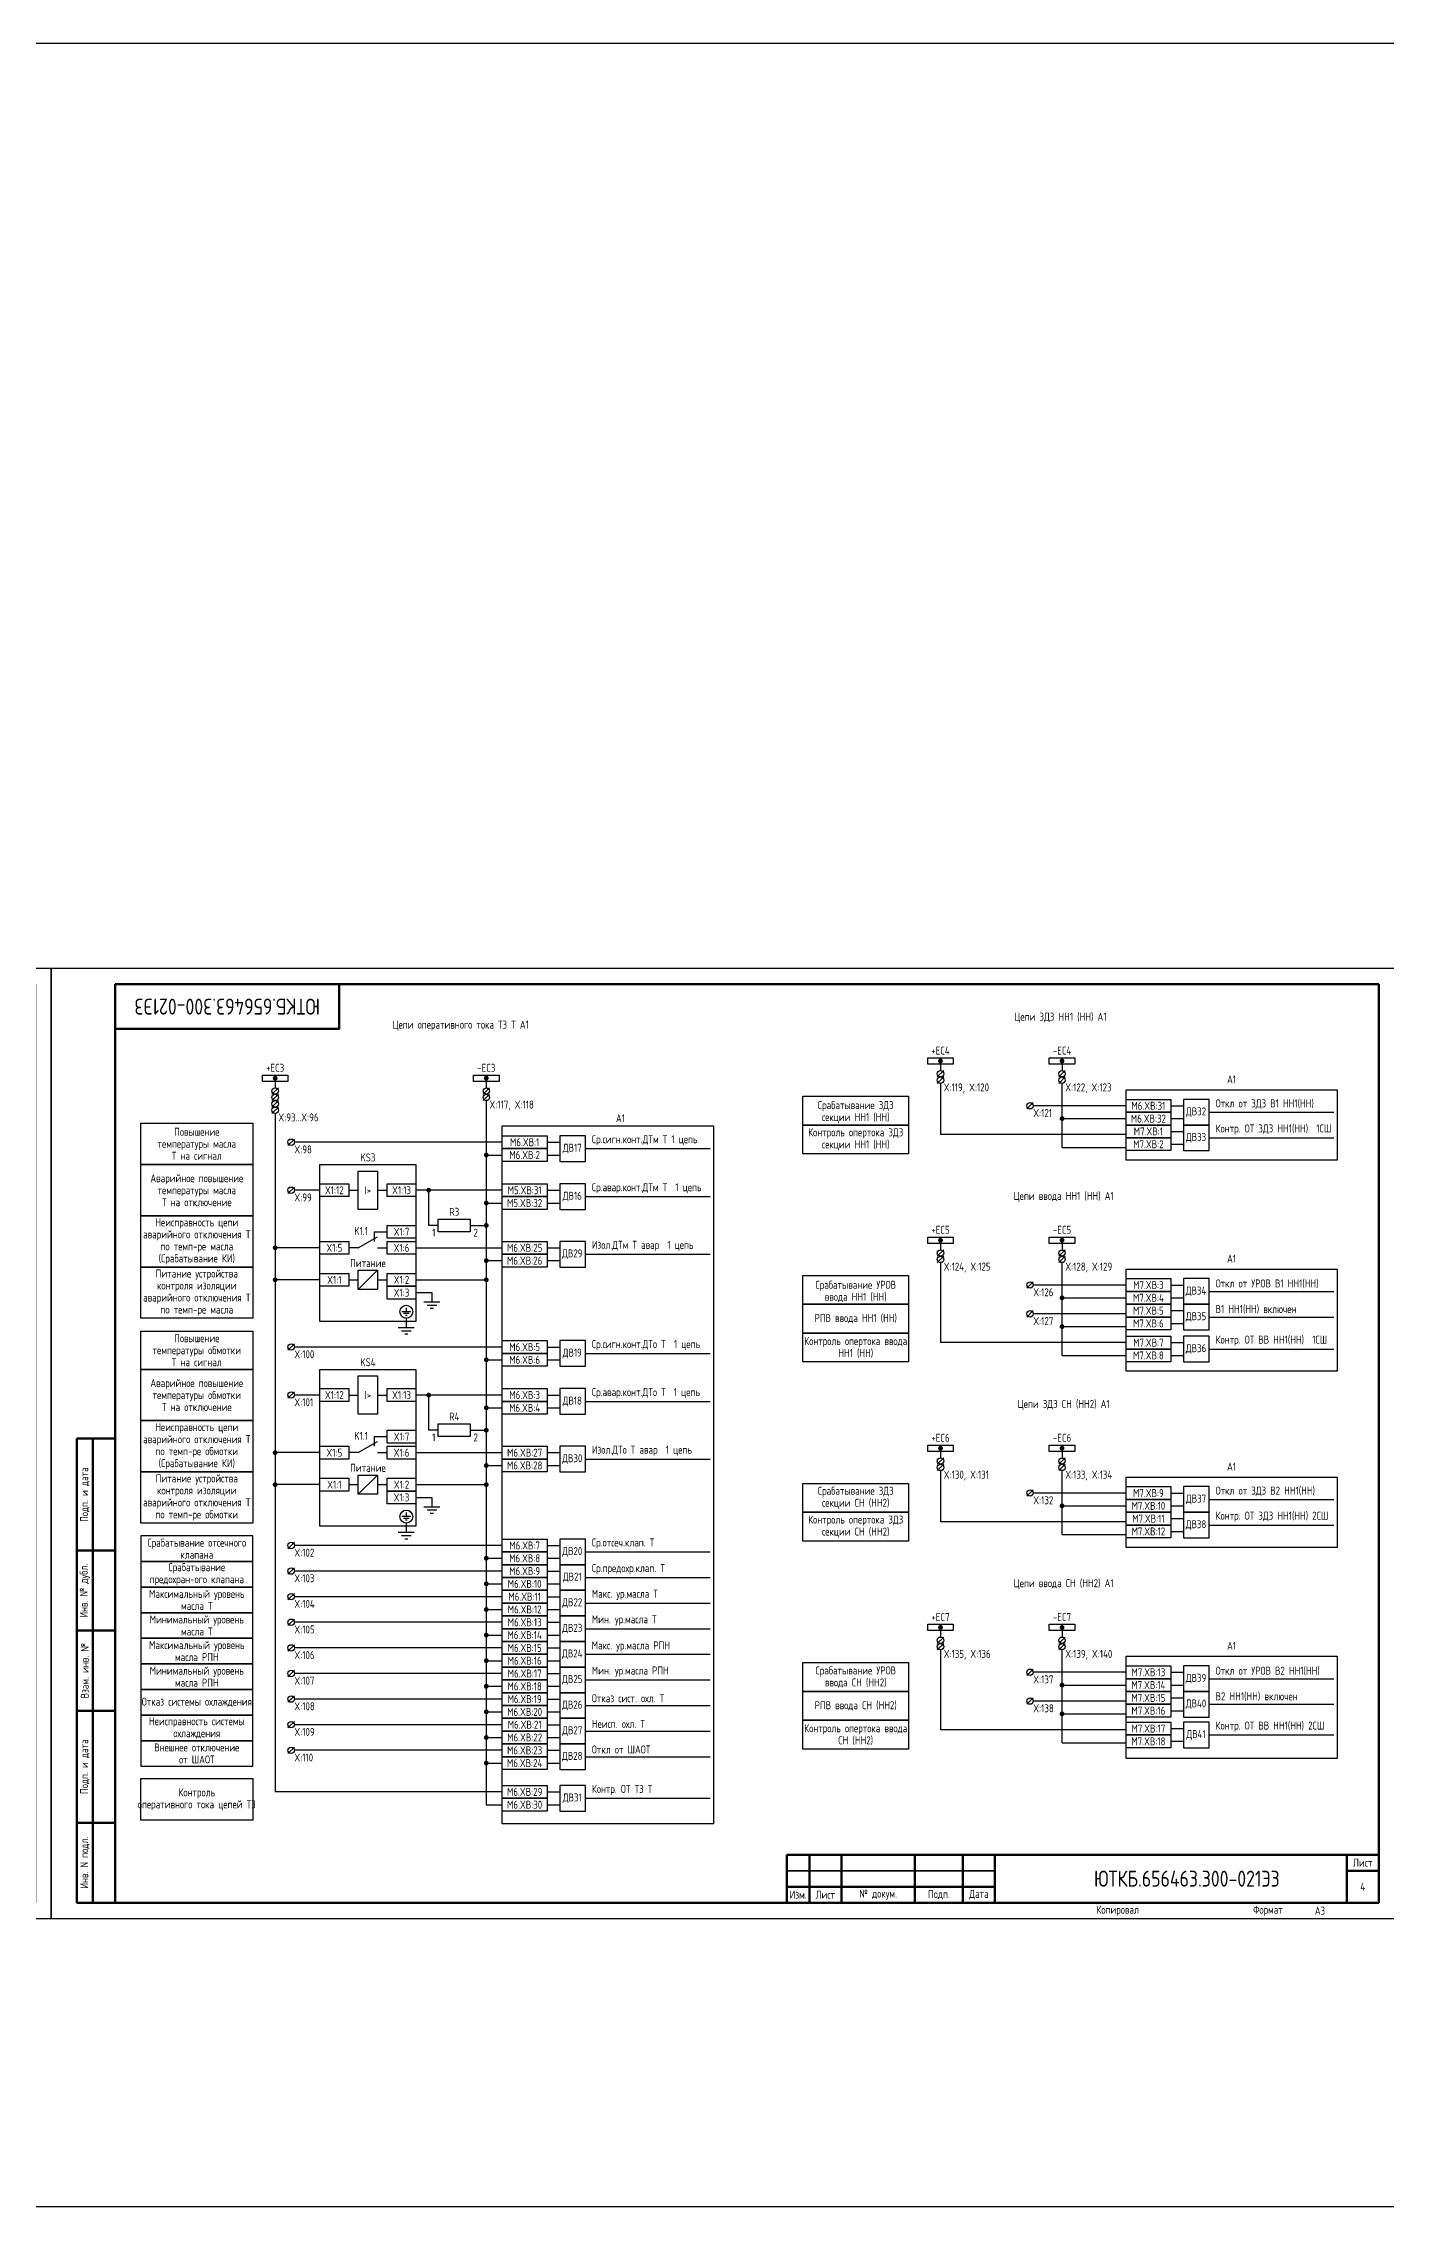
# Model space of a CAD drawing. Header units: millimetres. Extents: x -1117 to 4405, y -90 to 586.
# Drawn here: x 1258 to 1678, y -90 to 586 of the extents above; entities that cross this region are included whole.
import ezdxf

# ---------------------------------------------------------------- set-up
doc = ezdxf.new("R2010")
doc.units = ezdxf.units.MM
doc.styles.add('Gost_type_A', font='GOST_0.TTF')

# ---------------------------------------------------------------- blocks, each defined once
blk = doc.blocks.new('Формат_А3')
blk.add_lwpolyline([(-420, 297), (0, 297), (0, 0), (-420, 0)], close=True)
at = {"lineweight": 50}
blk.add_lwpolyline([(-400, 292), (-5, 292), (-5, 5), (-400, 5)], close=True, dxfattribs=at)
blk = doc.blocks.new('Штамп угловой верхний')
at = {"lineweight": 50}
blk.add_lwpolyline([(0, 0), (70, 0), (70, -14), (0, -14)], close=True, dxfattribs=at)
blk = doc.blocks.new('Штамп левый нижний')
at = {"lineweight": 50}
for points in [[(-12, 145), (-7, 145), (-7, 110), (-12, 110)], [(-7, 145), (0, 145), (0, 110), (-7, 110)], [(-12, 110), (-7, 110), (-7, 85), (-12, 85)], [(-7, 110), (0, 110), (0, 85), (-7, 85)], [(-12, 85), (-7, 85), (-7, 60), (-12, 60)], [(-7, 85), (0, 85), (0, 60), (-7, 60)], [(-12, 60), (-7, 60), (-7, 25), (-12, 25)], [(-7, 60), (0, 60), (0, 25), (-7, 25)], [(-12, 25), (-7, 25), (-7, 0), (-12, 0)], [(-7, 25), (0, 25), (0, 0), (-7, 0)]]:
    blk.add_lwpolyline(points, close=True, dxfattribs=at)
at = {"char_height": 2.5, "attachment_point": 5, "rotation": 90, "style": 'Gost_type_A'}
for s, insert, width in [('Подп. и дата', (-9.5, 127.5), 35), ('Инв. № дубл.', (-9.5, 97.5), 25), ('Взам. инв. №', (-9.5, 72.5), 25), ('Подп. и дата', (-9.5, 42.5), 35), ('Инв. N подл.', (-9.5, 12.5), 25)]:
    blk.add_mtext(s, dxfattribs=dict(at, insert=insert, width=width))
blk = doc.blocks.new('Штамп малый нижний')
at = {"lineweight": 50}
for points in [[(-185, 15), (-178, 15), (-178, 5), (-185, 5)], [(-178, 15), (-168, 15), (-168, 5), (-178, 5)], [(-168, 15), (-145, 15), (-145, 5), (-168, 5)], [(-145, 15), (-130, 15), (-130, 5), (-145, 5)], [(-130, 15), (-120, 15), (-120, 5), (-130, 5)], [(-120, 15), (-10, 15), (-10, 0), (-120, 0)], [(-10, 15), (0, 15), (0, 10), (-10, 10)], [(-10, 10), (0, 10), (0, 0), (-10, 0)], [(-185, 5), (-178, 5), (-178, 0), (-185, 0)], [(-178, 5), (-168, 5), (-168, 0), (-178, 0)], [(-168, 5), (-145, 5), (-145, 0), (-168, 0)], [(-145, 5), (-130, 5), (-130, 0), (-145, 0)], [(-130, 5), (-120, 5), (-120, 0), (-130, 0)]]:
    blk.add_lwpolyline(points, close=True, dxfattribs=at)
for points in [[(-185, 15), (-178, 15), (-178, 10), (-185, 10)], [(-178, 15), (-168, 15), (-168, 10), (-178, 10)], [(-168, 15), (-145, 15), (-145, 10), (-168, 10)], [(-145, 15), (-130, 15), (-130, 10), (-145, 10)], [(-130, 15), (-120, 15), (-120, 10), (-130, 10)], [(-185, 10), (-178, 10), (-178, 5), (-185, 5)], [(-178, 10), (-168, 10), (-168, 5), (-178, 5)], [(-168, 10), (-145, 10), (-145, 5), (-168, 5)], [(-145, 10), (-130, 10), (-130, 5), (-145, 5)], [(-130, 10), (-120, 10), (-120, 5), (-130, 5)]]:
    blk.add_lwpolyline(points, close=True)
at = {"char_height": 2.5, "style": 'Gost_type_A'}
for s, insert, width, attachment_point in [('Лист', (-5, 12.5), 10, 5), ('Изм.', (-181.5, 2.5), 7, 5), ('Лист', (-173, 2.5), 10, 5), ('№ докум.', (-156.5, 2.5), 23, 5), ('Подп.', (-137.5, 2.5), 15, 5), ('Дата', (-125, 2.5), 10, 5), ('Копировал', (-75, -2.53), 13.1202, 6), ('Формат', (-30, -2.53), 13.1202, 6)]:
    blk.add_mtext(s, dxfattribs=dict(at, insert=insert, width=width, attachment_point=attachment_point))
blk = doc.blocks.new('POINT')
at = {"const_width": 0.75}
blk.add_lwpolyline([(-0.375, 0, 1), (0.375, 0, 1)], format="xyb", close=True, dxfattribs=at)
blk = doc.blocks.new('Шинка')
blk.add_lwpolyline([(-4, 1), (4, 1), (4, -1), (-4, -1)], close=True)
blk.add_blockref('POINT', (0, 0))

msp = doc.modelspace()

# ---------------------------------------------------------------- linework, layer by layer
for p, q in [((1538.99, 265), (1536.99, 263)), ((1537.99, 268), (1537.99, 265)), ((1576.99, 265), (1574.99, 263)), ((1575.99, 268), (1575.99, 265)), ((1331, 259.62), (1329, 257.62)), ((1331, 257.62), (1329, 255.62)), ((1330, 262.62), (1330, 259.62)), ((1397, 259.62), (1395, 257.62)), ((1397, 257.62), (1395, 255.62)), ((1396, 262.62), (1396, 259.62)), ((1538.99, 263), (1536.99, 261)), ((1537.99, 261), (1537.99, 245)), ((1576.99, 263), (1574.99, 261)), ((1575.99, 241), (1575.99, 261)), ((1331, 255.62), (1329, 253.62)), ((1331, 253.62), (1329, 251.62)), ((1330, 251.62), (1330, 39.62)), ((1396, 255.62), (1396, 35.62)), ((1566.99, 255), (1564.99, 253)), ((1595.99, 254), (1566.99, 254)), ((1609.99, 254), (1613.99, 254)), ((1621.99, 252), (1660.99, 252)), ((1336, 243.62), (1334, 241.62)), ((1595.99, 245), (1537.99, 245)), ((1575.99, 250), (1595.99, 250)), ((1609.99, 250), (1613.99, 250)), ((1609.99, 246), (1613.99, 246)), ((1621.99, 244), (1660.99, 244)), ((1401, 242.62), (1336, 242.62)), ((1396, 238.62), (1401, 238.62)), ((1415, 242.62), (1419, 242.62)), ((1415, 238.62), (1419, 238.62)), ((1427, 240.62), (1466, 240.62)), ((1575.99, 241), (1595.99, 241)), ((1609.99, 242), (1613.99, 242)), ((1336, 228.62), (1334, 226.62)), ((1344, 227.62), (1336, 227.62)), ((1353, 227.62), (1356, 227.62)), ((1362, 227.62), (1365, 227.62)), ((1401, 227.62), (1374, 227.62)), ((1378, 216.62), (1378, 227.62)), ((1396, 223.62), (1401, 223.62)), ((1415, 227.62), (1419, 227.62)), ((1415, 223.62), (1419, 223.62)), ((1427, 225.62), (1466, 225.62)), ((1381, 216.62), (1378, 216.62)), ((1391, 216.62), (1396, 216.62)), ((1344, 209.62), (1330, 209.62)), ((1356, 209.62), (1353, 209.62)), ((1356, 209.62), (1362, 213.08)), ((1361, 214.62), (1365, 214.62)), ((1361, 214.62), (1361, 211.62)), ((1362, 209.62), (1365, 209.62)), ((1374, 209.62), (1401, 209.62)), ((1415, 209.62), (1419, 209.62)), ((1537.99, 212), (1537.99, 209)), ((1575.99, 212), (1575.99, 209)), ((1396, 205.62), (1401, 205.62)), ((1415, 205.62), (1419, 205.62)), ((1427, 207.62), (1466, 207.62)), ((1538.99, 209), (1536.99, 207)), ((1538.99, 207), (1536.99, 205)), ((1537.99, 205), (1537.99, 180)), ((1576.99, 209), (1574.99, 207)), ((1576.99, 207), (1574.99, 205)), ((1575.99, 176), (1575.99, 205)), ((1344, 199.62), (1330, 199.62)), ((1353, 199.62), (1356, 199.62)), ((1356, 196.62), (1362, 202.62)), ((1362, 199.62), (1365, 199.62)), ((1374, 199.62), (1396, 199.62)), ((1566.99, 199), (1564.99, 197)), ((1595.99, 198), (1566.99, 198)), ((1609.99, 198), (1613.99, 198)), ((1374, 195.62), (1379, 195.62)), ((1566.99, 190), (1564.99, 188)), ((1575.99, 194), (1595.99, 194)), ((1609.99, 194), (1613.99, 194)), ((1609.99, 190), (1613.99, 190)), ((1621.99, 196), (1660.99, 196)), ((1595.99, 189), (1566.99, 189)), ((1575.99, 185), (1595.99, 185)), ((1609.99, 186), (1613.99, 186)), ((1621.99, 188), (1660.99, 188)), ((1336, 179.62), (1334, 177.62)), ((1401, 178.62), (1336, 178.62)), ((1415, 178.62), (1419, 178.62)), ((1427, 176.62), (1466, 176.62)), ((1595.99, 180), (1537.99, 180)), ((1575.99, 176), (1595.99, 176)), ((1609.99, 180), (1613.99, 180)), ((1609.99, 176), (1613.99, 176)), ((1621.99, 178), (1660.99, 178)), ((1396, 174.62), (1401, 174.62)), ((1415, 174.62), (1419, 174.62)), ((1336, 164.62), (1334, 162.62)), ((1344, 163.62), (1336, 163.62)), ((1353, 163.62), (1356, 163.62)), ((1362, 163.62), (1365, 163.62)), ((1401, 163.62), (1374, 163.62)), ((1378, 152.62), (1378, 163.62)), ((1415, 163.62), (1419, 163.62)), ((1396, 159.62), (1401, 159.62)), ((1415, 159.62), (1419, 159.62)), ((1427, 161.62), (1466, 161.62)), ((1356, 145.62), (1362, 149.08)), ((1361, 150.62), (1365, 150.62)), ((1361, 150.62), (1361, 147.62)), ((1381, 152.62), (1378, 152.62)), ((1391, 152.62), (1396, 152.62)), ((1344, 145.62), (1330, 145.62)), ((1356, 145.62), (1353, 145.62)), ((1362, 145.62), (1365, 145.62)), ((1374, 145.62), (1401, 145.62)), ((1415, 145.62), (1419, 145.62)), ((1427, 143.62), (1466, 143.62)), ((1538.99, 144), (1536.99, 142)), ((1538.99, 142), (1536.99, 140)), ((1537.99, 147), (1537.99, 144)), ((1576.99, 144), (1574.99, 142)), ((1576.99, 142), (1574.99, 140)), ((1575.99, 147), (1575.99, 144)), ((1344, 135.62), (1330, 135.62)), ((1353, 135.62), (1356, 135.62)), ((1356, 132.62), (1362, 138.62)), ((1362, 135.62), (1365, 135.62)), ((1374, 135.62), (1396, 135.62)), ((1396, 141.62), (1401, 141.62)), ((1415, 141.62), (1419, 141.62)), ((1537.99, 140), (1537.99, 124)), ((1575.99, 120), (1575.99, 140)), ((1374, 131.62), (1379, 131.62)), ((1566.99, 134), (1564.99, 132)), ((1595.99, 133), (1566.99, 133)), ((1575.99, 129), (1595.99, 129)), ((1609.99, 133), (1613.99, 133)), ((1609.99, 129), (1613.99, 129)), ((1621.99, 131), (1660.99, 131)), ((1595.99, 124), (1537.99, 124)), ((1609.99, 125), (1613.99, 125)), ((1621.99, 123), (1660.99, 123)), ((1336, 117.62), (1334, 115.62)), ((1401, 116.62), (1336, 116.62)), ((1415, 116.62), (1419, 116.62)), ((1575.99, 120), (1595.99, 120)), ((1609.99, 121), (1613.99, 121)), ((1336, 109.62), (1334, 107.62)), ((1401, 108.62), (1336, 108.62)), ((1396, 112.62), (1401, 112.62)), ((1415, 112.62), (1419, 112.62)), ((1415, 108.62), (1419, 108.62)), ((1427, 114.62), (1466, 114.62)), ((1336, 101.62), (1334, 99.62)), ((1396, 104.62), (1401, 104.62)), ((1415, 104.62), (1419, 104.62)), ((1427, 106.62), (1466, 106.62)), ((1401, 100.62), (1336, 100.62)), ((1396, 96.62), (1401, 96.62)), ((1415, 100.62), (1419, 100.62)), ((1415, 96.62), (1419, 96.62)), ((1427, 98.62), (1466, 98.62)), ((1336, 93.62), (1334, 91.62)), ((1401, 92.62), (1336, 92.62)), ((1396, 88.62), (1401, 88.62)), ((1415, 92.62), (1419, 92.62)), ((1415, 88.62), (1419, 88.62)), ((1427, 90.62), (1466, 90.62)), ((1538.99, 88), (1536.99, 86)), ((1537.99, 91), (1537.99, 88)), ((1576.99, 88), (1574.99, 86)), ((1575.99, 91), (1575.99, 88)), ((1336, 85.62), (1334, 83.62)), ((1401, 84.62), (1336, 84.62)), ((1415, 84.62), (1419, 84.62)), ((1427, 82.62), (1466, 82.62)), ((1538.99, 86), (1536.99, 84)), ((1537.99, 84), (1537.99, 59)), ((1576.99, 86), (1574.99, 84)), ((1575.99, 55), (1575.99, 84)), ((1336, 77.62), (1334, 75.62)), ((1401, 76.62), (1336, 76.62)), ((1396, 80.62), (1401, 80.62)), ((1415, 80.62), (1419, 80.62)), ((1415, 76.62), (1419, 76.62)), ((1427, 74.62), (1466, 74.62)), ((1566.99, 78), (1564.99, 76)), ((1595.99, 77), (1566.99, 77)), ((1609.99, 77), (1613.99, 77)), ((1621.99, 75), (1660.99, 75)), ((1336, 69.62), (1334, 67.62)), ((1401, 68.62), (1336, 68.62)), ((1396, 72.62), (1401, 72.62)), ((1415, 72.62), (1419, 72.62)), ((1415, 68.62), (1419, 68.62)), ((1566.99, 69), (1564.99, 67)), ((1595.99, 68), (1566.99, 68)), ((1575.99, 73), (1595.99, 73)), ((1609.99, 73), (1613.99, 73)), ((1609.99, 69), (1613.99, 69)), ((1336, 61.62), (1334, 59.62)), ((1396, 64.62), (1401, 64.62)), ((1415, 64.62), (1419, 64.62)), ((1427, 66.62), (1466, 66.62)), ((1575.99, 64), (1595.99, 64)), ((1609.99, 65), (1613.99, 65)), ((1621.99, 67), (1660.99, 67)), ((1401, 60.62), (1336, 60.62)), ((1396, 56.62), (1401, 56.62)), ((1415, 60.62), (1419, 60.62)), ((1415, 56.62), (1419, 56.62)), ((1427, 58.62), (1466, 58.62)), ((1595.99, 59), (1537.99, 59)), ((1575.99, 55), (1595.99, 55)), ((1609.99, 59.42), (1613.99, 59.42)), ((1609.99, 55.42), (1613.99, 55.42)), ((1621.99, 57.42), (1660.99, 57.42)), ((1336, 53.62), (1334, 51.62)), ((1401, 52.62), (1336, 52.62)), ((1396, 48.62), (1401, 48.62)), ((1415, 52.62), (1419, 52.62)), ((1415, 48.62), (1419, 48.62)), ((1427, 50.62), (1466, 50.62)), ((1401, 39.62), (1330, 39.62)), ((1396, 35.62), (1401, 35.62)), ((1415, 39.62), (1419, 39.62)), ((1415, 35.62), (1419, 35.62)), ((1427, 37.62), (1466, 37.62))]:
    msp.add_line(p, q)
at = {"ltscale": 4.32}
for p, q in [((1372.42, 189.64), (1369.57, 189.64)), ((1371, 190.92), (1371, 189.64)), ((1381.5, 192.62), (1376.5, 192.62)), ((1380.5, 191.62), (1377.5, 191.62)), ((1379.5, 190.62), (1378.5, 190.62)), ((1379, 195.62), (1379, 192.62)), ((1373.5, 184.62), (1368.5, 184.62)), ((1372.5, 183.62), (1369.5, 183.62)), ((1371.85, 189.07), (1370.14, 189.07)), ((1371.5, 182.62), (1370.5, 182.62)), ((1371.28, 188.5), (1370.71, 188.5)), ((1371, 187.62), (1371, 184.62)), ((1381.5, 128.62), (1376.5, 128.62)), ((1379, 131.62), (1379, 128.62)), ((1372.42, 125.64), (1369.57, 125.64)), ((1371.85, 125.07), (1370.14, 125.07)), ((1371.28, 124.5), (1370.71, 124.5)), ((1371, 126.92), (1371, 125.64)), ((1371, 123.62), (1371, 120.62)), ((1380.5, 127.62), (1377.5, 127.62)), ((1379.5, 126.62), (1378.5, 126.62)), ((1373.5, 120.62), (1368.5, 120.62)), ((1372.5, 119.62), (1369.5, 119.62)), ((1371.5, 118.62), (1370.5, 118.62))]:
    msp.add_line(p, q, dxfattribs=at)
for points in [[(-1117.42, 586), (4404.54, 586), (4404.54, -90), (-1117.42, -90)], [(1527.99, 248), (1494.99, 248), (1494.99, 257), (1527.99, 257)], [(1595.99, 259), (1661.99, 259), (1661.99, 237), (1595.99, 237)], [(1595.99, 256), (1609.99, 256), (1609.99, 252), (1595.99, 252)], [(1595.99, 252), (1609.99, 252), (1609.99, 248), (1595.99, 248)], [(1323, 235.62), (1288, 235.62), (1288, 248.62), (1323, 248.62)], [(1401, 247.72), (1467, 247.72), (1467, 29.62), (1401, 29.62)], [(1401, 244.62), (1415, 244.62), (1415, 240.62), (1401, 240.62)], [(1527.99, 239), (1494.99, 239), (1494.99, 248), (1527.99, 248)], [(1595.99, 248), (1609.99, 248), (1609.99, 244), (1595.99, 244)], [(1595.99, 244), (1609.99, 244), (1609.99, 240), (1595.99, 240)], [(1401, 240.62), (1415, 240.62), (1415, 236.62), (1401, 236.62)], [(1323, 219.62), (1288, 219.62), (1288, 235.62), (1323, 235.62)], [(1344, 235.62), (1374, 235.62), (1374, 186.62), (1344, 186.62)], [(1356, 233.62), (1362, 233.62), (1362, 221.62), (1356, 221.62)], [(1344, 229.62), (1353, 229.62), (1353, 225.62), (1344, 225.62)], [(1365, 229.62), (1374, 229.62), (1374, 225.62), (1365, 225.62)], [(1401, 229.62), (1415, 229.62), (1415, 225.62), (1401, 225.62)], [(1401, 225.62), (1415, 225.62), (1415, 221.62), (1401, 221.62)], [(1323, 203.62), (1288, 203.62), (1288, 219.62), (1323, 219.62)], [(1365, 216.62), (1374, 216.62), (1374, 212.62), (1365, 212.62)], [(1381, 218.62), (1391, 218.62), (1391, 214.62), (1381, 214.62)], [(1344, 211.62), (1353, 211.62), (1353, 207.62), (1344, 207.62)], [(1365, 211.62), (1374, 211.62), (1374, 207.62), (1365, 207.62)], [(1401, 211.62), (1415, 211.62), (1415, 207.62), (1401, 207.62)], [(1323, 187.62), (1288, 187.62), (1288, 203.62), (1323, 203.62)], [(1401, 207.62), (1415, 207.62), (1415, 203.62), (1401, 203.62)], [(1595.99, 203), (1661.99, 203), (1661.99, 171.05), (1595.99, 171.05)], [(1344, 201.62), (1353, 201.62), (1353, 197.62), (1344, 197.62)], [(1356, 202.62), (1362, 202.62), (1362, 196.62), (1356, 196.62)], [(1365, 201.62), (1374, 201.62), (1374, 197.62), (1365, 197.62)], [(1365, 197.62), (1374, 197.62), (1374, 193.62), (1365, 193.62)], [(1527.99, 192), (1494.99, 192), (1494.99, 201), (1527.99, 201)], [(1595.99, 200), (1609.99, 200), (1609.99, 196), (1595.99, 196)], [(1527.99, 183), (1494.99, 183), (1494.99, 192), (1527.99, 192)], [(1595.99, 196), (1609.99, 196), (1609.99, 192), (1595.99, 192)], [(1595.99, 192), (1609.99, 192), (1609.99, 188), (1595.99, 188)], [(1323, 171.62), (1288, 171.62), (1288, 183.62), (1323, 183.62)], [(1527.99, 174), (1494.99, 174), (1494.99, 183), (1527.99, 183)], [(1595.99, 188), (1609.99, 188), (1609.99, 184), (1595.99, 184)], [(1401, 180.62), (1415, 180.62), (1415, 176.62), (1401, 176.62)], [(1401, 176.62), (1415, 176.62), (1415, 172.62), (1401, 172.62)], [(1595.99, 182), (1609.99, 182), (1609.99, 178), (1595.99, 178)], [(1595.99, 178), (1609.99, 178), (1609.99, 174), (1595.99, 174)], [(1323, 155.62), (1288, 155.62), (1288, 171.62), (1323, 171.62)], [(1344, 171.62), (1374, 171.62), (1374, 122.62), (1344, 122.62)], [(1356, 169.62), (1362, 169.62), (1362, 157.62), (1356, 157.62)], [(1344, 165.62), (1353, 165.62), (1353, 161.62), (1344, 161.62)], [(1365, 165.62), (1374, 165.62), (1374, 161.62), (1365, 161.62)], [(1401, 165.62), (1415, 165.62), (1415, 161.62), (1401, 161.62)], [(1323, 139.62), (1288, 139.62), (1288, 155.62), (1323, 155.62)], [(1401, 161.62), (1415, 161.62), (1415, 157.62), (1401, 157.62)], [(1365, 152.62), (1374, 152.62), (1374, 148.62), (1365, 148.62)], [(1381, 154.62), (1391, 154.62), (1391, 150.62), (1381, 150.62)], [(1344, 147.62), (1353, 147.62), (1353, 143.62), (1344, 143.62)], [(1365, 147.62), (1374, 147.62), (1374, 143.62), (1365, 143.62)], [(1401, 147.62), (1415, 147.62), (1415, 143.62), (1401, 143.62)], [(1401, 143.62), (1415, 143.62), (1415, 139.62), (1401, 139.62)], [(1323, 123.62), (1288, 123.62), (1288, 139.62), (1323, 139.62)], [(1344, 137.62), (1353, 137.62), (1353, 133.62), (1344, 133.62)], [(1356, 138.62), (1362, 138.62), (1362, 132.62), (1356, 132.62)], [(1365, 137.62), (1374, 137.62), (1374, 133.62), (1365, 133.62)], [(1527.99, 127), (1494.99, 127), (1494.99, 136), (1527.99, 136)], [(1595.99, 138), (1661.99, 138), (1661.99, 116), (1595.99, 116)], [(1365, 133.62), (1374, 133.62), (1374, 129.62), (1365, 129.62)], [(1595.99, 135), (1609.99, 135), (1609.99, 131), (1595.99, 131)], [(1595.99, 131), (1609.99, 131), (1609.99, 127), (1595.99, 127)], [(1527.99, 118), (1494.99, 118), (1494.99, 127), (1527.99, 127)], [(1595.99, 127), (1609.99, 127), (1609.99, 123), (1595.99, 123)], [(1595.99, 123), (1609.99, 123), (1609.99, 119), (1595.99, 119)], [(1401, 118.62), (1415, 118.62), (1415, 114.62), (1401, 114.62)], [(1401, 114.62), (1415, 114.62), (1415, 110.62), (1401, 110.62)], [(1401, 110.62), (1415, 110.62), (1415, 106.62), (1401, 106.62)], [(1401, 106.62), (1415, 106.62), (1415, 102.62), (1401, 102.62)], [(1401, 102.62), (1415, 102.62), (1415, 98.62), (1401, 98.62)], [(1401, 98.62), (1415, 98.62), (1415, 94.62), (1401, 94.62)], [(1401, 94.62), (1415, 94.62), (1415, 90.62), (1401, 90.62)], [(1401, 90.62), (1415, 90.62), (1415, 86.62), (1401, 86.62)], [(1401, 86.62), (1415, 86.62), (1415, 82.62), (1401, 82.62)], [(1401, 82.62), (1415, 82.62), (1415, 78.62), (1401, 78.62)], [(1595.99, 82), (1661.99, 82), (1661.99, 50.05), (1595.99, 50.05)], [(1401, 78.62), (1415, 78.62), (1415, 74.62), (1401, 74.62)], [(1401, 74.62), (1415, 74.62), (1415, 70.62), (1401, 70.62)], [(1527.99, 71), (1494.99, 71), (1494.99, 80), (1527.99, 80)], [(1595.99, 79), (1609.99, 79), (1609.99, 75), (1595.99, 75)], [(1595.99, 75), (1609.99, 75), (1609.99, 71), (1595.99, 71)], [(1401, 70.62), (1415, 70.62), (1415, 66.62), (1401, 66.62)], [(1527.99, 62), (1494.99, 62), (1494.99, 71), (1527.99, 71)], [(1595.99, 71), (1609.99, 71), (1609.99, 67), (1595.99, 67)], [(1401, 66.62), (1415, 66.62), (1415, 62.62), (1401, 62.62)], [(1401, 62.62), (1415, 62.62), (1415, 58.62), (1401, 58.62)], [(1527.99, 53), (1494.99, 53), (1494.99, 62), (1527.99, 62)], [(1595.99, 67), (1609.99, 67), (1609.99, 63), (1595.99, 63)], [(1595.99, 61.42), (1609.99, 61.42), (1609.99, 57.42), (1595.99, 57.42)], [(1401, 58.62), (1415, 58.62), (1415, 54.62), (1401, 54.62)], [(1401, 54.62), (1415, 54.62), (1415, 50.62), (1401, 50.62)], [(1595.99, 57.42), (1609.99, 57.42), (1609.99, 53.42), (1595.99, 53.42)], [(1401, 50.62), (1415, 50.62), (1415, 46.62), (1401, 46.62)], [(1323, 30.77), (1288, 30.77), (1288, 43.77), (1323, 43.77)], [(1401, 41.62), (1415, 41.62), (1415, 37.62), (1401, 37.62)], [(1401, 37.62), (1415, 37.62), (1415, 33.62), (1401, 33.62)]]:
    msp.add_lwpolyline(points, close=True)
at = {"ltscale": 4}
for points in [[(1613.99, 248), (1621.99, 248), (1621.99, 256), (1613.99, 256)], [(1419, 236.62), (1427, 236.62), (1427, 244.62), (1419, 244.62)], [(1613.99, 240), (1621.99, 240), (1621.99, 248), (1613.99, 248)], [(1419, 221.62), (1427, 221.62), (1427, 229.62), (1419, 229.62)], [(1419, 203.62), (1427, 203.62), (1427, 211.62), (1419, 211.62)], [(1613.99, 192), (1621.99, 192), (1621.99, 200), (1613.99, 200)], [(1613.99, 184), (1621.99, 184), (1621.99, 192), (1613.99, 192)], [(1419, 172.62), (1427, 172.62), (1427, 180.62), (1419, 180.62)], [(1613.99, 174), (1621.99, 174), (1621.99, 182), (1613.99, 182)], [(1419, 157.62), (1427, 157.62), (1427, 165.62), (1419, 165.62)], [(1419, 139.62), (1427, 139.62), (1427, 147.62), (1419, 147.62)], [(1613.99, 127), (1621.99, 127), (1621.99, 135), (1613.99, 135)], [(1613.99, 119), (1621.99, 119), (1621.99, 127), (1613.99, 127)], [(1419, 110.62), (1427, 110.62), (1427, 118.62), (1419, 118.62)], [(1419, 102.62), (1427, 102.62), (1427, 110.62), (1419, 110.62)], [(1419, 94.62), (1427, 94.62), (1427, 102.62), (1419, 102.62)], [(1419, 86.62), (1427, 86.62), (1427, 94.62), (1419, 94.62)], [(1419, 78.62), (1427, 78.62), (1427, 86.62), (1419, 86.62)], [(1419, 70.62), (1427, 70.62), (1427, 78.62), (1419, 78.62)], [(1613.99, 71), (1621.99, 71), (1621.99, 79), (1613.99, 79)], [(1419, 62.62), (1427, 62.62), (1427, 70.62), (1419, 70.62)], [(1613.99, 63), (1621.99, 63), (1621.99, 71), (1613.99, 71)], [(1419, 54.62), (1427, 54.62), (1427, 62.62), (1419, 62.62)], [(1613.99, 53.42), (1621.99, 53.42), (1621.99, 61.42), (1613.99, 61.42)], [(1419, 46.62), (1427, 46.62), (1427, 54.62), (1419, 54.62)], [(1419, 33.62), (1427, 33.62), (1427, 41.62), (1419, 41.62)]]:
    msp.add_lwpolyline(points, close=True, dxfattribs=at)
at = {"linetype": 'Continuous', "ltscale": 4}
for points in [[(1288, 111.62), (1323, 111.62), (1323, 119.62), (1288, 119.62)], [(1288, 103.62), (1323, 103.62), (1323, 111.62), (1288, 111.62)], [(1288, 95.62), (1323, 95.62), (1323, 103.62), (1288, 103.62)], [(1288, 87.62), (1323, 87.62), (1323, 95.62), (1288, 95.62)], [(1288, 79.62), (1323, 79.62), (1323, 87.62), (1288, 87.62)], [(1288, 71.62), (1323, 71.62), (1323, 79.62), (1288, 79.62)], [(1288, 63.62), (1323, 63.62), (1323, 71.62), (1288, 71.62)], [(1288, 55.62), (1323, 55.62), (1323, 63.62), (1288, 63.62)], [(1288, 47.62), (1323, 47.62), (1323, 55.62), (1288, 55.62)]]:
    msp.add_lwpolyline(points, close=True, dxfattribs=at)
for centre, radius in [((1537.99, 264), 1), ((1575.99, 264), 1), ((1330, 258.62), 1), ((1330, 256.62), 1), ((1396, 258.62), 1), ((1396, 256.62), 1), ((1537.99, 262), 1), ((1575.99, 262), 1), ((1330, 254.62), 1), ((1330, 252.62), 1), ((1565.99, 254), 1), ((1335, 242.62), 1), ((1335, 227.62), 1), ((1537.99, 208), 1), ((1537.99, 206), 1), ((1575.99, 208), 1), ((1575.99, 206), 1), ((1565.99, 198), 1), ((1371, 189.64), 2.02), ((1565.99, 189), 1), ((1335, 178.62), 1), ((1335, 163.62), 1), ((1537.99, 143), 1), ((1537.99, 141), 1), ((1575.99, 143), 1), ((1575.99, 141), 1), ((1565.99, 133), 1), ((1371, 125.64), 2.02), ((1335, 116.62), 1), ((1335, 108.62), 1), ((1335, 100.62), 1), ((1335, 92.62), 1), ((1537.99, 87), 1), ((1575.99, 87), 1), ((1335, 84.62), 1), ((1537.99, 85), 1), ((1575.99, 85), 1), ((1335, 76.62), 1), ((1565.99, 77), 1), ((1335, 68.62), 1), ((1565.99, 68), 1), ((1335, 60.62), 1), ((1335, 52.62), 1)]:
    msp.add_circle(centre, radius)

# ---------------------------------------------------------------- block references
at = {"color": 1}
for name, p in [('Формат_А3', (1260, 0)), ('Формат_А3', (1680, 0)), ('Штамп левый нижний', (1280, 5)), ('Штамп малый нижний', (1675, 5))]:
    msp.add_blockref(name, p, dxfattribs=at)
for name, p in [('Штамп угловой верхний', (1280, 292)), ('Шинка', (1537.99, 268)), ('Шинка', (1575.99, 268)), ('Шинка', (1330, 262.62)), ('Шинка', (1396, 262.62)), ('POINT', (1575.99, 250)), ('POINT', (1396, 238.62)), ('POINT', (1378, 227.62)), ('POINT', (1396, 223.62)), ('POINT', (1396, 216.62)), ('POINT', (1330, 209.62)), ('Шинка', (1537.99, 212)), ('Шинка', (1575.99, 212)), ('POINT', (1396, 205.62)), ('POINT', (1330, 199.62)), ('POINT', (1396, 199.62)), ('POINT', (1575.99, 194)), ('POINT', (1575.99, 185)), ('POINT', (1396, 174.62)), ('POINT', (1378, 163.62)), ('POINT', (1396, 159.62)), ('POINT', (1396, 152.62)), ('POINT', (1330, 145.62)), ('POINT', (1396, 141.62)), ('Шинка', (1537.99, 147)), ('Шинка', (1575.99, 147)), ('POINT', (1330, 135.62)), ('POINT', (1396, 135.62)), ('POINT', (1575.99, 129)), ('POINT', (1396, 112.62)), ('POINT', (1396, 104.62)), ('POINT', (1396, 96.62)), ('POINT', (1396, 88.62)), ('Шинка', (1537.99, 91)), ('Шинка', (1575.99, 91)), ('POINT', (1396, 80.62)), ('POINT', (1396, 72.62)), ('POINT', (1575.99, 73)), ('POINT', (1396, 64.62)), ('POINT', (1575.99, 64)), ('POINT', (1396, 56.62)), ('POINT', (1396, 48.62))]:
    msp.add_blockref(name, p)

# ---------------------------------------------------------------- texts
at = {"insert": (1315, 285), "char_height": 5, "width": 70, "attachment_point": 5, "rotation": 180, "style": 'Gost_type_A'}
msp.add_mtext('ЮТКБ.656463.300-021Э3', dxfattribs=at)
at = {"lineweight": 25, "insert": (1388, 279.02), "char_height": 2.5, "width": 145, "attachment_point": 5, "line_spacing_factor": 0.9, "style": 'Gost_type_A'}
msp.add_mtext('Цепи оперативного тока ТЗ Т А1', dxfattribs=at)
at = {"char_height": 2.5, "line_spacing_factor": 0.9, "style": 'Gost_type_A'}
for s, insert, width, attachment_point in [('Цепи ЗДЗ НН1 (НН) А1', (1575.49, 281.5), 145, 5), ('X:119, X:120', (1538.99, 261), 16, 1), ('X:122, X:123', (1576.99, 261), 16, 1), ('A1', (1628.99, 261), 66, 8), ('X:93...X:96', (1331, 251.62), 16, 1), ('X:117, X:118', (1397, 255.62), 16, 1), ('A1', (1437.94, 248.86), 73.8762, 8), ('Срабатывание ЗДЗ секции НН1 (НН)', (1511.49, 252), 33, 5), ('X:121', (1566.99, 253), 8, 1), ('Повышение\\Pтемпературы масла\\PТ на сигнал', (1305.5, 242.12), 35, 5), ('Контроль опертока ЗДЗ секции НН1 (НН)', (1511.49, 243.5), 33, 5), ('X:98', (1336, 241.62), 8, 1), ('KS3', (1359, 236.62), 30, 8), ('Аварийное повышение\\Pтемпературы масла\\PТ на отключение', (1305.5, 227.62), 35, 5), ('X:99', (1336, 226.62), 8, 1), ('Цепи ввода НН1 (НН) А1', (1576.49, 225.5), 145, 5), ('Неисправность цепи аварийного отключения Т по темп-ре масла (Срабатывание КИ)', (1305.5, 211.62), 35, 5), ('R3', (1386, 219.62), 10, 8), ('K1.1', (1359, 213.62), 12, 9), ('{\\T0.9;1}', (1380, 215.62), 5, 3), ('{\\T0.9;2}', (1392, 215.62), 5, 1), ('Питание устройства контроля изоляции\\Pаварийного отключения Т по темп-ре масла', (1305.5, 195.62), 35, 5), ('X:124, X:125', (1538.99, 205), 16, 1), ('X:128, X:129', (1576.99, 205), 16, 1), ('A1', (1628.99, 205), 66, 8), ('Срабатывание УРОВ ввода НН1 (НН)', (1511.49, 196), 33, 5), ('X:126', (1566.99, 197), 8, 1), ('Повышение\\Pтемпературы обмотки\\PТ на сигнал', (1305.5, 177.62), 35, 5), ('РПВ ввода НН1 (НН)', (1511.49, 187.5), 33, 5), ('X:127', (1566.99, 188), 8, 1), ('X:100', (1336, 177.62), 8, 1), ('Контроль опертока ввода НН1 (НН)', (1511.49, 178.5), 33, 5), ('KS4', (1359, 172.62), 30, 8), ('Аварийное повышение\\Pтемпературы обмотки\\PТ на отключение', (1305.5, 163.62), 35, 5), ('X:101', (1336, 162.62), 8, 1), ('Цепи ЗДЗ СН (НН2) А1', (1576.49, 160.5), 145, 5), ('R4', (1386, 155.62), 10, 8), ('Неисправность цепи аварийного отключения Т по темп-ре обмотки (Срабатывание КИ)', (1305.5, 147.62), 35, 5), ('K1.1', (1359, 149.62), 12, 9), ('{\\T0.9;1}', (1380, 151.62), 5, 3), ('{\\T0.9;2}', (1392, 151.62), 5, 1), ('A1', (1628.99, 140), 66, 8), ('Питание устройства контроля изоляции\\Pаварийного отключения Т по темп-ре обмотки ', (1305.5, 131.62), 35, 5), ('X:130, X:131', (1538.99, 140), 16, 1), ('X:133, X:134', (1576.99, 140), 16, 1), ('Срабатывание ЗДЗ секции СН (НН2)', (1511.49, 131.5), 33, 5), ('X:132', (1566.99, 132), 8, 1), ('Контроль опертока ЗДЗ секции СН (НН2)', (1511.49, 122.5), 33, 5), ('Срабатывание отсечного клапана', (1305.5, 115.62), 35, 5), ('X:102', (1336, 115.62), 8, 1), ('Срабатывание предохран-ого клапана', (1305.5, 107.62), 35, 5), ('Максимальный уровень масла Т', (1305.5, 99.62), 35, 5), ('X:103', (1336, 107.62), 8, 1), ('Цепи ввода СН (НН2) А1', (1576.49, 104.5), 145, 5), ('Минимальный уровень масла Т', (1305.5, 91.62), 35, 5), ('X:104', (1336, 99.62), 8, 1), ('X:105', (1336, 91.62), 8, 1), ('Максимальный уровень масла РПН', (1305.5, 83.62), 35, 5), ('X:106', (1336, 83.62), 8, 1), ('X:135, X:136', (1538.99, 84), 16, 1), ('X:139, X:140', (1576.99, 84), 16, 1), ('A1', (1628.99, 84), 66, 8), ('Минимальный уровень масла РПН', (1305.5, 75.62), 35, 5), ('X:107', (1336, 75.62), 8, 1), ('Срабатывание УРОВ ввода СН (НН2)', (1511.49, 75.5), 33, 5), ('X:137', (1566.99, 76), 8, 1), ('Отказ системы охлаждения', (1305.5, 67.62), 35, 5), ('X:108', (1336, 67.62), 8, 1), ('РПВ ввода СН (НН2)', (1511.49, 66.5), 33, 5), ('Неисправность системы охлаждения', (1305.5, 59.62), 35, 5), ('X:138', (1566.99, 67), 8, 1), ('Внешнее отключение\\Pот ШАОТ', (1305.5, 51.62), 35, 5), ('X:109', (1336, 59.62), 8, 1), ('Контроль опертока ввода СН (НН2)', (1511.49, 57.5), 33, 5), ('X:110', (1336, 51.62), 8, 1), ('Контроль\\Pоперативного тока цепей ТЗ', (1305.5, 37.27), 35, 5)]:
    msp.add_mtext(s, dxfattribs=dict(at, insert=insert, width=width, attachment_point=attachment_point))
at = {"style": 'Gost_type_A'}
for s, insert, char_height, width, attachment_point in [('+EC4', (1537.99, 270), 2.5, 10, 8), ('-EC4', (1575.99, 270), 2.5, 10, 8), ('+EC3', (1330, 264.62), 2.5, 10, 8), ('-EC3', (1396, 264.62), 2.5, 10, 8), ('M6.XВ:32', (1602.99, 250), 2.5, 14, 5), ('M6.XВ:31', (1602.99, 254), 2.5, 14, 5), ('ДВ32', (1617.87, 252), 2.5, 7.7588, 5), ('Откл от ЗДЗ В1 НН1(НН)', (1623.99, 253), 2.5, 33.223, 7), ('M6.XВ:1', (1408, 242.62), 2.5, 14, 5), ('Ср.сигн.конт.ДТм Т 1 цепь', (1429, 241.62), 2.5, 33.5881, 7), ('M7.XВ:1', (1602.99, 246), 2.5, 14, 5), ('ДВ33', (1617.87, 244), 2.5, 7.7588, 5), ('Контр. ОТ ЗДЗ НН1(НН)  1СШ', (1623.99, 245), 2.5, 35.4669, 7), ('M6.XВ:2', (1408, 238.62), 2.5, 14, 5), ('ДВ17', (1422.88, 240.62), 2.5, 7.7588, 5), ('M7.XВ:2', (1602.99, 242), 2.5, 14, 5), ('X1:12', (1348.5, 227.62), 2.5, 9.0043, 5), ('I>', (1359, 227.62), 2.5, 6.0044, 5), ('X1:13', (1369.5, 227.62), 2.5, 9.0043, 5), ('M5.XВ:32', (1408, 223.62), 2.5, 14, 5), ('M5.XВ:31', (1408, 227.62), 2.5, 14, 5), ('ДВ16', (1422.88, 225.62), 2.5, 7.7588, 5), ('Ср.авар.конт.ДТм Т  1 цепь', (1429, 226.62), 2.5, 33.9495, 7), ('+EC5', (1537.99, 214), 2.5, 10, 8), ('-EC5', (1575.99, 214), 2.5, 10, 8), ('X1:5', (1348.5, 209.62), 2.5, 9.0043, 5), ('X1:6', (1369.5, 209.62), 2.5, 9.0043, 5), ('X1:7', (1369.5, 214.62), 2.5, 9.0043, 5), ('M6.XВ:25', (1408, 209.62), 2.5, 14, 5), ('Изол.ДТм Т авар  1 цепь', (1429, 208.62), 2.5, 33.8688, 7), ('Питание', (1359, 203.62), 2.5, 12, 8), ('M6.XВ:26', (1408, 205.62), 2.5, 14, 5), ('ДВ29', (1422.88, 207.62), 2.5, 7.7588, 5), ('X1:1', (1348.5, 199.62), 2.5, 9.0043, 5), ('X1:3', (1369.5, 195.62), 2.5, 9.0043, 5), ('X1:2', (1369.5, 199.62), 2.5, 9.0043, 5), ('M7.XВ:3', (1602.99, 198), 2.5, 14, 5), ('ДВ34', (1617.87, 196), 2.5, 7.7588, 5), ('Откл от УРОВ В1 НН1(НН)', (1623.99, 197), 2.5, 44.8565, 7), ('M7.XВ:4', (1602.99, 194), 2.5, 14, 5), ('M7.XВ:5', (1602.99, 190), 2.5, 14, 5), ('ДВ35', (1617.87, 188), 2.5, 7.7588, 5), ('В1 НН1(НН) включен', (1623.99, 189), 2.5, 27.8465, 7), ('M7.XВ:6', (1602.99, 186), 2.5, 14, 5), ('M6.XВ:5', (1408, 178.62), 2.5, 14, 5), ('M6.XВ:6', (1408, 174.62), 2.5, 14, 5), ('ДВ19', (1422.88, 176.62), 2.5, 7.7588, 5), ('Ср.сигн.конт.ДТо Т  1 цепь', (1429, 177.62), 2.5, 35.8064, 7), ('M7.XВ:8', (1602.99, 176), 2.5, 14, 5), ('M7.XВ:7', (1602.99, 180), 2.5, 14, 5), ('ДВ36', (1617.87, 178), 2.5, 7.7588, 5), ('Контр. ОТ ВВ НН1(НН)  1СШ', (1623.99, 179), 2.5, 33.7669, 7), ('X1:12', (1348.5, 163.62), 2.5, 9.0043, 5), ('I>', (1359, 163.62), 2.5, 6.0044, 5), ('X1:13', (1369.5, 163.62), 2.5, 9.0043, 5), ('M6.XВ:3', (1408, 163.62), 2.5, 14, 5), ('ДВ18', (1422.88, 161.62), 2.5, 7.7588, 5), ('Ср.авар.конт.ДТо Т  1 цепь', (1429, 162.62), 2.5, 34.5015, 7), ('M6.XВ:4', (1408, 159.62), 2.5, 14, 5), ('X1:7', (1369.5, 150.62), 2.5, 9.0043, 5), ('+EC6', (1537.99, 149), 2.5, 10, 8), ('-EC6', (1575.99, 149), 2.5, 10, 8), ('X1:5', (1348.5, 145.62), 2.5, 9.0043, 5), ('Питание', (1359, 139.62), 2.5, 12, 8), ('X1:6', (1369.5, 145.62), 2.5, 9.0043, 5), ('M6.XВ:28', (1408, 141.62), 2.5, 14, 5), ('M6.XВ:27', (1408, 145.62), 2.5, 14, 5), ('ДВ30', (1422.88, 143.62), 2.5, 7.7588, 5), ('Изол.ДТо Т авар  1 цепь', (1429, 144.62), 2.5, 31.1195, 7), ('X1:1', (1348.5, 135.62), 2.5, 9.0043, 5), ('X1:2', (1369.5, 135.62), 2.5, 9.0043, 5), ('Откл от ЗДЗ В2 НН1(НН)', (1623.99, 132), 2.5, 32.328, 7), ('X1:3', (1369.5, 131.62), 2.5, 9.0043, 5), ('M7.XВ:10', (1602.99, 129), 2.5, 14, 5), ('M7.XВ:9', (1602.99, 133), 2.5, 14, 5), ('ДВ37', (1617.87, 131), 2.5, 7.7588, 5), ('M7.XВ:12', (1602.99, 121), 2.5, 14, 5), ('M7.XВ:11', (1602.99, 125), 2.5, 14, 5), ('ДВ38', (1617.87, 123), 2.5, 7.7588, 5), ('Контр. ОТ ЗДЗ НН1(НН) 2СШ', (1623.99, 124), 2.5, 37.4507, 7), ('M6.XВ:7', (1408, 116.62), 2.5, 14, 5), ('ДВ20', (1422.88, 114.62), 2.5, 7.7588, 5), ('Ср.отсеч.клап. Т', (1429, 115.62), 2.5, 27.8465, 7), ('M6.XВ:8', (1408, 112.62), 2.5, 14, 5), ('M6.XВ:9', (1408, 108.62), 2.5, 14, 5), ('Ср.предохр.клап. Т', (1429, 107.62), 2.5, 27.8465, 7), ('M6.XВ:10', (1408, 104.62), 2.5, 14, 5), ('M6.XВ:11', (1408, 100.62), 2.5, 14, 5), ('ДВ21', (1422.88, 106.62), 2.5, 7.7588, 5), ('Макс. ур.масла Т', (1429, 99.62), 2.5, 27.8465, 7), ('M6.XВ:12', (1408, 96.62), 2.5, 14, 5), ('ДВ22', (1422.88, 98.62), 2.5, 7.7588, 5), ('Мин. ур.масла Т', (1429, 91.62), 2.5, 27.8465, 7), ('+EC7', (1537.99, 93), 2.5, 10, 8), ('-EC7', (1575.99, 93), 2.5, 10, 8), ('M6.XВ:14', (1408, 88.62), 2.5, 14, 5), ('M6.XВ:13', (1408, 92.62), 2.5, 14, 5), ('ДВ23', (1422.88, 90.62), 2.5, 7.7588, 5), ('M6.XВ:15', (1408, 84.62), 2.5, 14, 5), ('M6.XВ:16', (1408, 80.62), 2.5, 14, 5), ('ДВ24', (1422.88, 82.62), 2.5, 7.7588, 5), ('M6.XВ:17', (1408, 76.62), 2.5, 14, 5), ('ДВ25', (1422.88, 74.62), 2.5, 7.7588, 5), ('Мин. ур.масла РПН', (1429, 75.62), 2.5, 27.8465, 7), ('M7.XВ:13', (1602.99, 77), 2.5, 14, 5), ('ДВ39', (1617.87, 75), 2.5, 7.7588, 5), ('Откл от УРОВ В2 НН1(НН)', (1623.99, 76), 2.5, 33.135, 7), ('M6.XВ:18', (1408, 72.62), 2.5, 14, 5), ('M6.XВ:19', (1408, 68.62), 2.5, 14, 5), ('ДВ26', (1422.88, 66.62), 2.5, 7.7588, 5), ('Отказ сист. охл. Т', (1429, 67.62), 2.5, 27.8465, 7), ('M7.XВ:14', (1602.99, 73), 2.5, 14, 5), ('M7.XВ:15', (1602.99, 69), 2.5, 14, 5), ('ДВ40', (1617.87, 67), 2.5, 7.7588, 5), ('В2 НН1(НН) включен', (1623.99, 68), 2.5, 27.8465, 7), ('M6.XВ:20', (1408, 64.62), 2.5, 14, 5), ('M6.XВ:21', (1408, 60.62), 2.5, 14, 5), ('Неисп. охл. Т', (1429, 59.62), 2.5, 27.8465, 7), ('M7.XВ:16', (1602.99, 65), 2.5, 14, 5), ('Контр. ОТ ВВ НН1(НН) 2СШ', (1623.99, 58.42), 2.5, 33.2672, 7), ('M6.XВ:22', (1408, 56.62), 2.5, 14, 5), ('ДВ27', (1422.88, 58.62), 2.5, 7.7588, 5), ('Откл от ШАОТ', (1429, 51.62), 2.5, 27.8465, 7), ('M7.XВ:18', (1602.99, 55.42), 2.5, 14, 5), ('M7.XВ:17', (1602.99, 59.42), 2.5, 14, 5), ('ДВ41', (1617.87, 57.42), 2.5, 7.7588, 5), ('M6.XВ:24', (1408, 48.62), 2.5, 14, 5), ('M6.XВ:23', (1408, 52.62), 2.5, 14, 5), ('ДВ28', (1422.88, 50.62), 2.5, 7.7588, 5), ('M6.XВ:29', (1408, 39.62), 2.5, 14, 5), ('Контр. ОТ ТЗ Т', (1429, 38.62), 2.5, 27.8465, 7), ('M6.XВ:30', (1408, 35.62), 2.5, 14, 5), ('ДВ31', (1422.88, 37.62), 2.5, 7.7588, 5), ('ЮТКБ.656463.300-021Э3', (1615, 12.5), 5, 120, 5), ('4', (1670, 10), 2.5, 10, 5), ('A3', (1655, 2.5), 2.5, 20, 4)]:
    msp.add_mtext(s, dxfattribs=dict(at, insert=insert, char_height=char_height, width=width, attachment_point=attachment_point))
at = {"color": 6, "insert": (1428.96, 86.64), "char_height": 2.5, "width": 26.9325, "attachment_point": 1, "style": 'Gost_type_A'}
msp.add_mtext('Макс. ур.масла РПН', dxfattribs=at)

doc.saveas('drawing.dxf')
